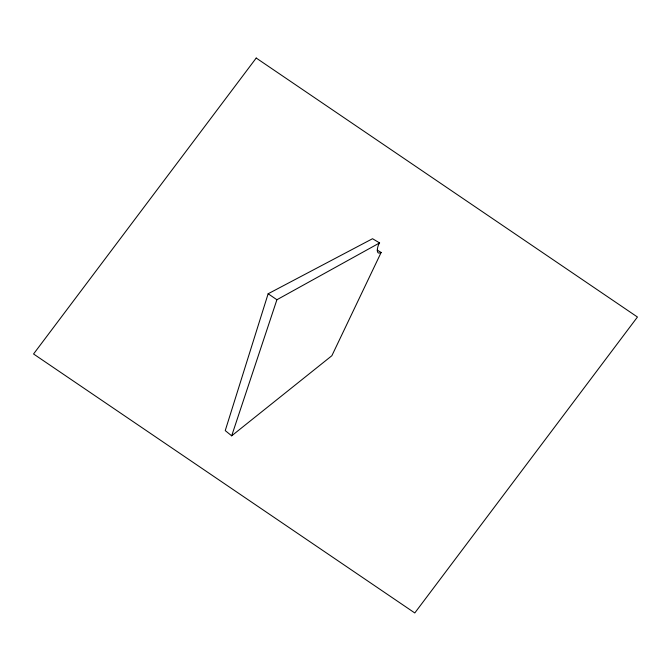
<?xml version="1.0" encoding="UTF-8"?>
<svg xmlns="http://www.w3.org/2000/svg" width="671" height="671" viewBox="0 0 671 671"><rect width="100%" height="100%" fill="white"/><g stroke="black" fill="none" stroke-linecap="round" stroke-linejoin="round"><path stroke-width="1.01" d="M381.145 252.455C375.072 255.911 377.53 245.326 379.593 242.919L372.531 238.717L268.14 293.764L225.238 430.597L231.68 435.823L331.868 355.714L381.145 252.455L377.245 250.115M231.68 435.823L276.905 299.744L379.593 242.919M268.14 293.764L276.905 299.744M256.213 58.041L33.55 353.978L414.787 612.958L637.45 317.022L256.213 58.041"/></g></svg>
